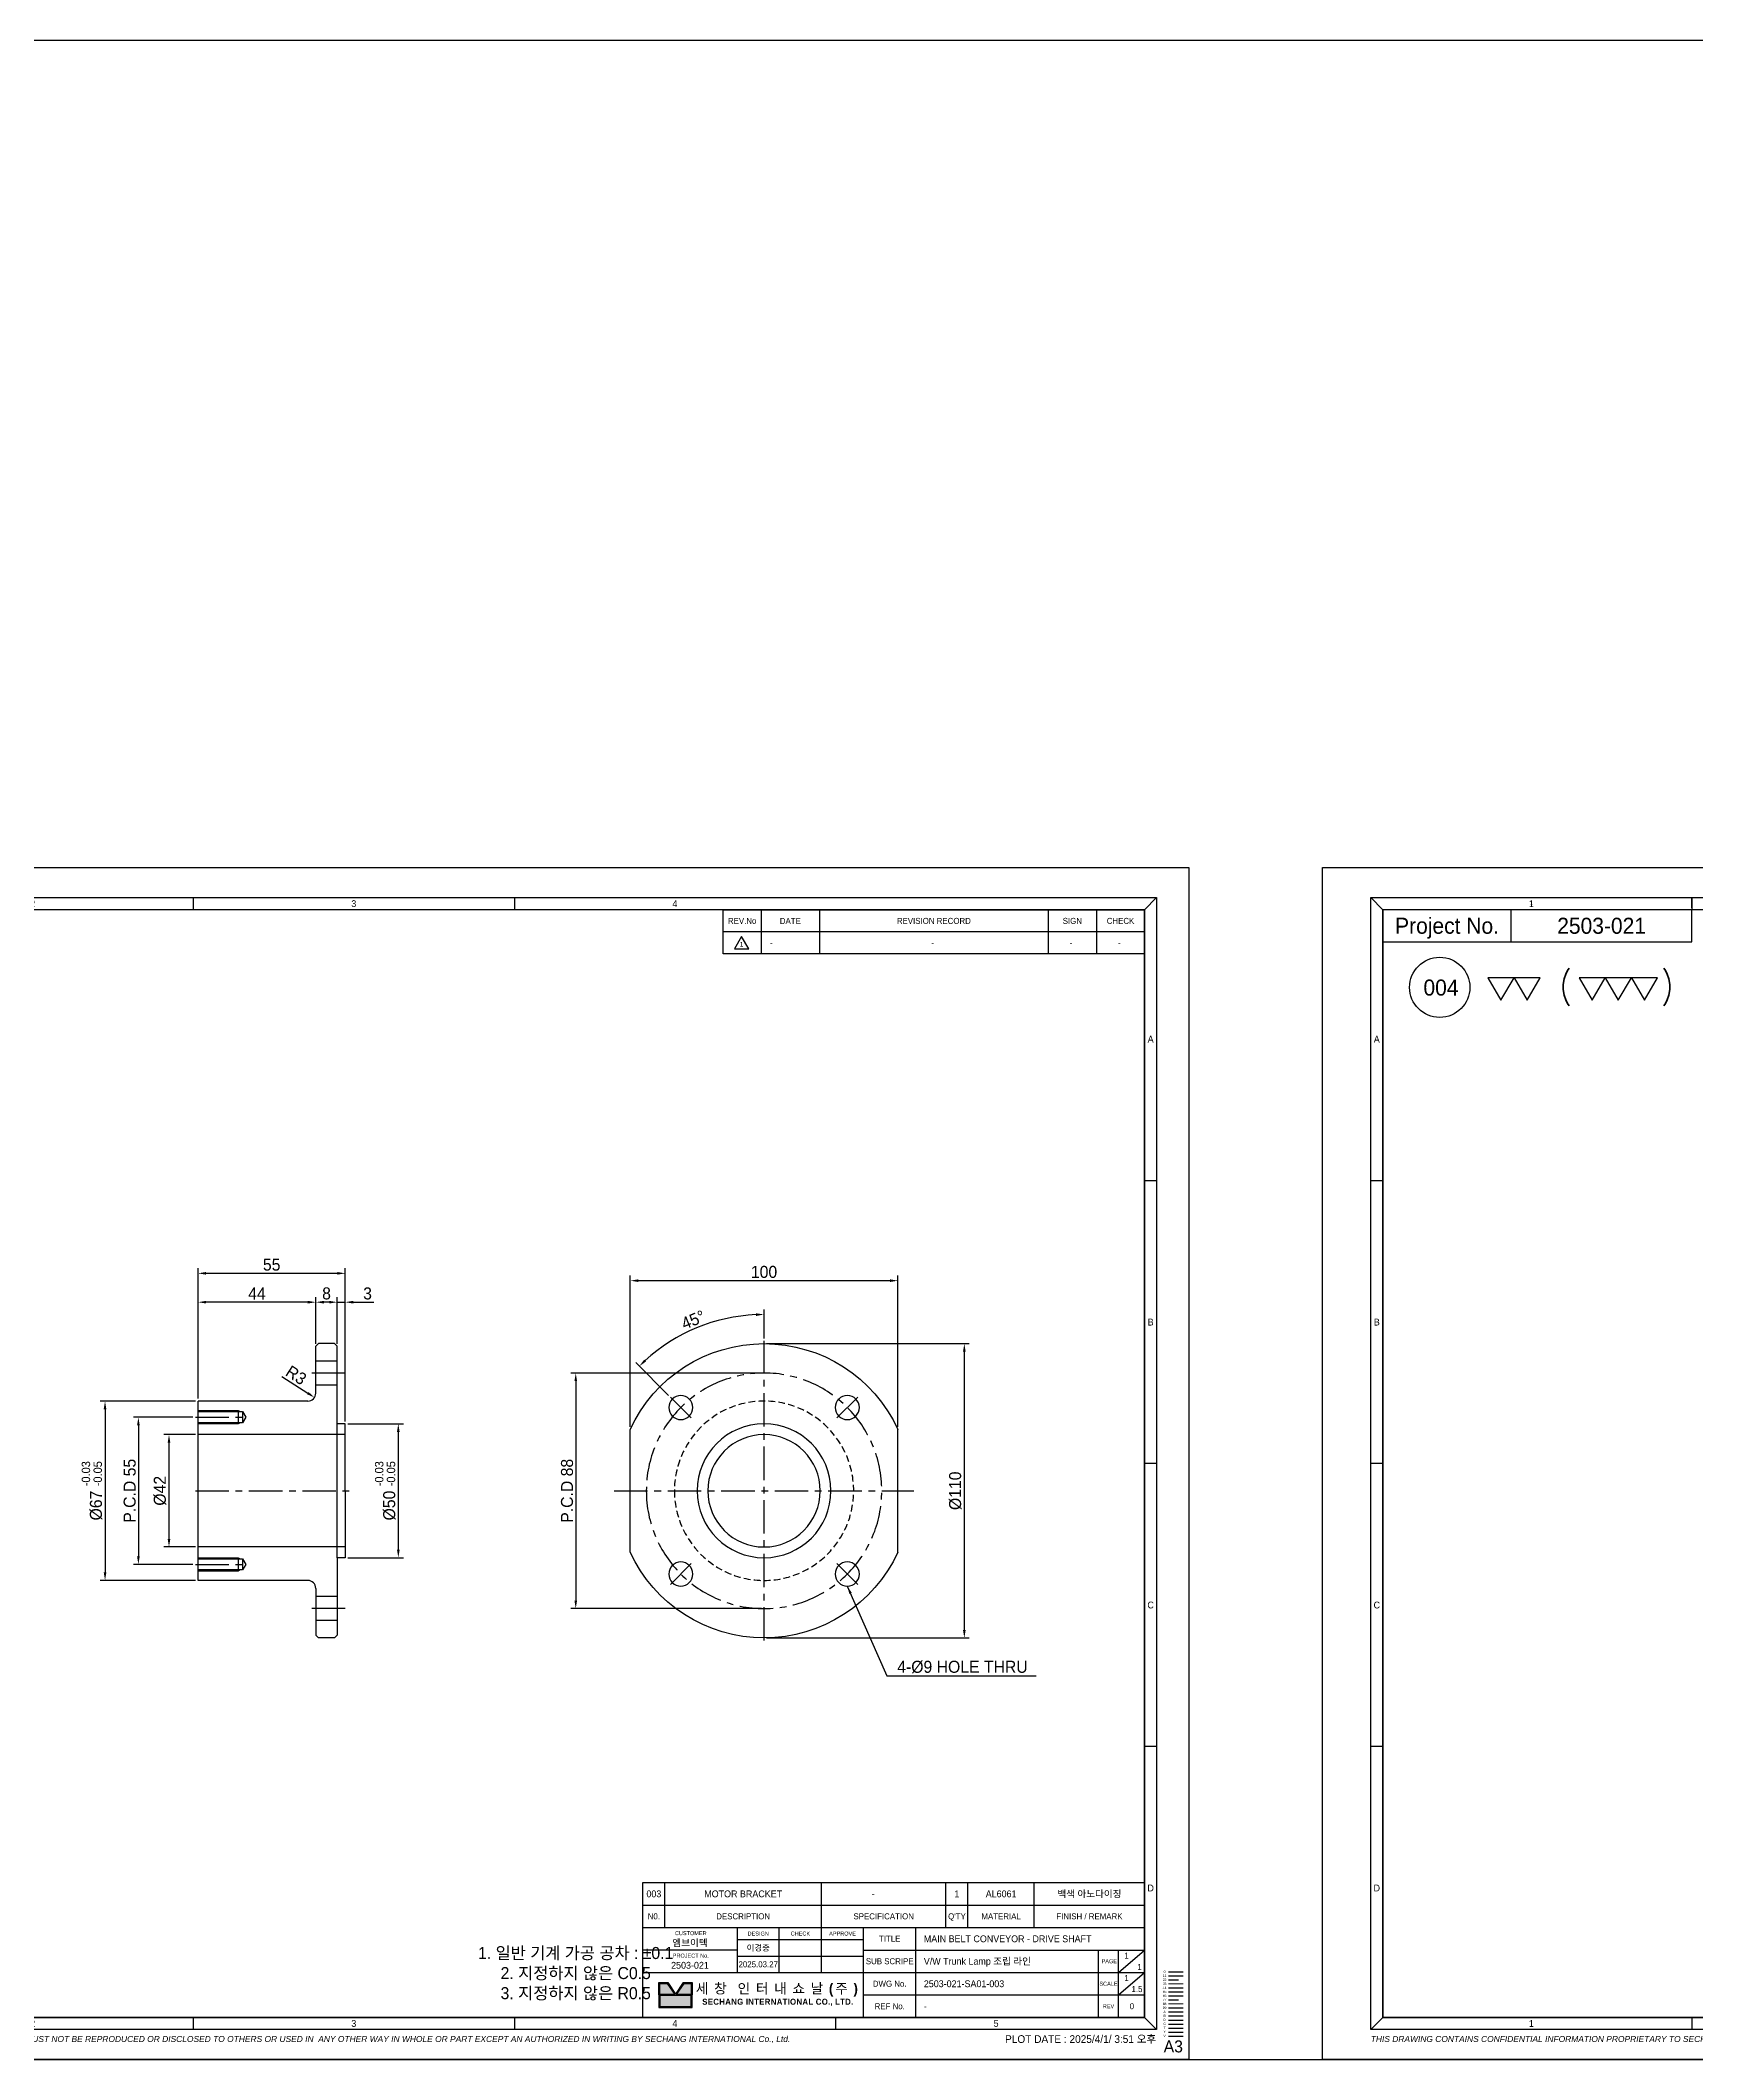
# Model space of a CAD drawing. Header units: inches. Extents: x 0 to 23821, y 0 to 11279.
# Drawn here: x 17941 to 18560, y 0 to 755 of the extents above; entities that cross this region are included whole.
import ezdxf
from ezdxf.enums import TextEntityAlignment as Align

# ---------------------------------------------------------------- set-up
doc = ezdxf.new("R2010")
doc.units = ezdxf.units.IN
doc.header["$LTSCALE"] = 10
doc.header["$MEASUREMENT"] = 0
for name, pattern in [('CENTER', [2, 1.25, -0.25, 0.25, -0.25]), ('HIDDEN', [0.375, 0.25, -0.125]), ('PHANTOM', [2.5, 1.25, -0.25, 0.25, -0.25, 0.25, -0.25])]:
    doc.linetypes.add(name, pattern=pattern)
doc.layers.get('Defpoints').update_dxf_attribs({"color": 8})
for name, color, linetype in [('11', 1, 'CENTER'), ('22', 2, 'HIDDEN'), ('44', 4, 'Continuous'), ('55', 5, 'Continuous'), ('66', 6, 'PHANTOM'), ('77', 40, 'HIDDEN'), ('99', 181, 'Continuous'), ('A', 8, 'Continuous'), ('B', 123, 'Continuous'), ('D', 3, 'Continuous'), ('G', 231, 'Continuous'), ('T', 3, 'Continuous'), ('V', 1, 'Continuous'), ('Y', 60, 'Continuous')]:
    doc.layers.add(name, color=color, linetype=linetype)
doc.layers.add('33', color=3, linetype='PHANTOM', lineweight=9)
doc.layers.add('88', color=35, linetype='Continuous', lineweight=5)
doc.styles.add('ROMANS', font='romans.shx', dxfattribs={"width": 0.9, "bigfont": 'whgtxt.shx'})
doc.styles.add('SCI', font='')
doc.styles.get('SCI').set_extended_font_data('Gulim')
doc.dimstyles.new('SCH', dxfattribs={"dimtxt": 2.5, "dimasz": 2, "dimexe": 1.25, "dimexo": 0.625, "dimtad": 1, "dimdec": 8, "dimtxsty": 'SCI', "dimcen": 2.5, "dimclrd": 4, "dimclre": 4, "dimclrt": 7, "dimadec": 8, "dimazin": 2, "dimtfac": 1, "dimtdec": 8, "dimtmove": 0, "dimatfit": 3, "dimfxl": 1, "dimarcsym": 0})
doc.dimstyles.new('SCH$0', dxfattribs={"dimtxt": 2.5, "dimasz": 2, "dimexe": 1.25, "dimexo": 0.625, "dimtad": 1, "dimdec": 3, "dimtxsty": 'SCI', "dimcen": 2.5, "dimclrd": 4, "dimclre": 4, "dimclrt": 7, "dimadec": 8, "dimazin": 2, "dimtfac": 1, "dimtdec": 3, "dimtmove": 0, "dimatfit": 3, "dimfxl": 1, "dimarcsym": 0})

# ---------------------------------------------------------------- blocks, each defined once
blk = doc.blocks.new('A$Cfa839af8')
for p, q in [((-33.5, 11), (-33.5, 52)), ((-33.5, 52), (33.5, 52)), ((-29.57, 35.4), (-29.57, 52)), ((-25.43, 52), (-25.43, 35.4)), ((-21, -3), (-21, 52)), ((21, -3), (21, 52)), ((25.43, 35.4), (25.43, 52)), ((29.57, 52), (29.57, 35.4)), ((33.5, 11), (33.5, 52)), ((-25, 37), (-30, 37)), ((-27.5, 34.21), (-29.57, 35.4)), ((-25.43, 35.4), (-29.57, 35.4)), ((-25.43, 35.4), (-27.5, 34.21)), ((30, 37), (25, 37)), ((27.5, 34.21), (25.43, 35.4)), ((29.57, 35.4), (25.43, 35.4)), ((29.57, 35.4), (27.5, 34.21)), ((-54, 8), (-55, 7)), ((-36.5, 8), (-54, 8)), ((-48.5, 0), (-48.5, 8)), ((-39.5, 0), (-39.5, 8)), ((36.5, 8), (54, 8)), ((39.5, 0), (39.5, 8)), ((48.5, 0), (48.5, 8)), ((54, 8), (55, 7)), ((-55, 1), (-55, 7)), ((-55, 1), (-54, 0)), ((-25, 0), (-54, 0)), ((-25, -3), (-25, 0)), ((25, 0), (54, 0)), ((25, -3), (25, 0)), ((55, 1), (54, 0)), ((55, 1), (55, 7)), ((0, -3), (-25, -3)), ((0, -3), (25, -3))]:
    blk.add_line(p, q)
for centre, start, end in [((-36.5, 11), 270, 0), ((36.5, 11), 180, 270)]:
    blk.add_arc(centre, 3, start, end)
at = {"layer": '11'}
for p, q in [((-27.5, 53), (-27.5, 33.21)), ((0, 53), (0, -6)), ((27.5, 53), (27.5, 33.21)), ((-44, -3), (-44, 11)), ((44, -3), (44, 11))]:
    blk.add_line(p, q, dxfattribs=at)
at = {"layer": 'Defpoints'}
blk.add_line((-25, 0), (25, 0), dxfattribs=at)
at = {"layer": 'T'}
for p, q in [((-30, 37), (-30, 52)), ((-25, 52), (-25, 37)), ((25, 37), (25, 52)), ((30, 52), (30, 37)), ((-29.57, 36.25), (-30, 37)), ((-25, 37), (-25.43, 36.25)), ((25.43, 36.25), (25, 37)), ((30, 37), (29.57, 36.25))]:
    blk.add_line(p, q, dxfattribs=at)
blk = doc.blocks.new('A$C5ceba6d1')
for p, q in [((-22.91, 50), (22.91, 50)), ((-22.91, -50), (22.91, -50))]:
    blk.add_line(p, q)
for centre, radius in [((-31.11, 31.11), 4.5), ((31.11, 31.11), 4.5), ((0, 0), 25), ((0, 0), 21), ((-31.11, -31.11), 4.5), ((31.11, -31.11), 4.5)]:
    blk.add_circle(centre, radius)
for start, end in [(114.61998, 245.38002), (294.61998, 65.38002)]:
    blk.add_arc((0, 0), 55, start, end)
at = {"layer": '11'}
for p, q in [((0, -56), (0, 56)), ((-27.22, 27.22), (-35, 35)), ((27.22, 27.22), (35, 35)), ((-56, 0), (56, 0)), ((-27.22, -27.22), (-35, -35)), ((27.22, -27.22), (35, -35))]:
    blk.add_line(p, q, dxfattribs=at)
blk.add_circle((0, 0), 44, dxfattribs=at)
at = {"layer": '22'}
blk.add_circle((0, 0), 33.5, dxfattribs=at)
blk = doc.blocks.new('A$C5b8731fd')
for p, q in [((0, 0), (-2.25, -3.9)), ((2.25, -3.9), (0, 0)), ((-2.25, -3.9), (2.25, -3.9))]:
    blk.add_line(p, q)
blk = doc.blocks.new('SECHANG REV')
at = {"color": 7}
blk.add_line((-52.5, 0), (-52.5, 5.5), dxfattribs=at)
at = {"color": 3}
for p, q in [((-43, 5.5), (-43, 0)), ((-28.5, 5.5), (-28.5, 0)), ((28.5, 5.5), (28.5, 0)), ((40.5, 5.5), (40.5, 0)), ((52.5, 5.5), (52.5, 0))]:
    blk.add_line(p, q, dxfattribs=at)
blk.add_line((52.5, 0), (-52.5, 0))
blk = doc.blocks.new('A$C0ce16c84')
at = {"color": 3}
blk.add_line((0, 0), (105, 0), dxfattribs=at)
blk.add_blockref('SECHANG REV', (52.5, -5.5))
at = {"char_height": 1.5, "attachment_point": 5, "style": 'SCI'}
for s, insert, width in [('REV.No', (4.75, -2.8), 9.5), ('DATE', (16.75, -2.8), 14.5), ('REVISION RECORD', (52.5, -2.8), 57), ('SIGN', (87, -2.8), 12), ('CHECK', (99, -2.8), 12)]:
    blk.add_mtext(s, dxfattribs=dict(at, insert=insert, width=width))
blk = doc.blocks.new('A$C82e70aa9')
h = blk.add_hatch(color=5)
h.dxf.hatch_style = 1
h.paths.add_polyline_path([(290.08, -278.01), (288.21, -278.01), (288.21, -280.8), (291.94, -280.8)])
h.paths.add_polyline_path([(296.06, -278.01), (294.19, -278.01), (292.33, -280.8), (296.06, -280.8)])
h.paths.add_polyline_path([(296.06, -281), (288.21, -281), (288.21, -283.79), (296.06, -283.79)])
at = {"color": 2}
for p, q in [((12, -7.5), (15, -10.5)), ((92, -7.5), (92, -10.5)), ((92, -10), (92, -7.5)), ((172, -7.5), (172, -10.5)), ((252, -7.5), (252, -10.5)), ((412, -7.5), (409, -10.5)), ((15, -286.5), (12, -289.5)), ((92, -286.5), (92, -289.5)), ((172, -286.5), (172, -289.5)), ((252, -286.5), (252, -289.5)), ((332, -286.5), (332, -289.5)), ((409, -286.5), (412, -289.5))]:
    blk.add_line(p, q, dxfattribs=at)
at = {"color": 40}
for p, q in [((47, -18.5), (47, -10.5)), ((92, -18.5), (92, -10.5))]:
    blk.add_line(p, q, dxfattribs=at)
at = {"color": 3}
blk.add_line((304, -10.5), (409, -10.5), dxfattribs=at)
for p, q in [((12, -78), (15, -78)), ((409, -78), (412, -78)), ((15, -148.5), (12, -148.5)), ((412, -148.5), (409, -148.5)), ((15, -219), (12, -219)), ((412, -219), (409, -219)), ((284, -252.9), (409, -252.9)), ((284, -286.5), (284, -252.9)), ((409, -252.9), (409, -286.5)), ((284, -258.5), (409, -258.5)), ((284, -264.1), (409, -264.1)), ((307.5, -264.1), (307.5, -275.3)), ((318, -275.3), (318, -264.1)), ((328.5, -275.3), (328.5, -264.1)), ((339, -286.5), (339, -264.1)), ((307.5, -267.1), (339, -267.1)), ((397.5, -286.5), (397.5, -269.7)), ((402.5, -275.3), (409, -269.7)), ((402.5, -286.5), (402.5, -269.7)), ((284, -275.3), (409, -275.3)), ((402.5, -280.9), (409, -275.3)), ((414.97, -275.13), (418.57, -275.13)), ((288, -280.9), (288, -277.8)), ((288, -277.8), (290.19, -277.8)), ((288, -280.9), (288, -284)), ((288.21, -280.8), (288.21, -278.01)), ((288.21, -278.01), (290.08, -278.01)), ((291.94, -280.8), (288.21, -280.8)), ((296.06, -281), (288.21, -281)), ((288.21, -281), (288.21, -283.79)), ((290.08, -278.01), (291.94, -280.8)), ((290.19, -277.8), (292.13, -280.71)), ((294.08, -277.8), (292.13, -280.71)), ((294.19, -278.01), (292.33, -280.8)), ((296.06, -280.8), (292.33, -280.8)), ((294.08, -277.8), (296.27, -277.8)), ((294.19, -278.01), (296.06, -278.01)), ((296.06, -278.01), (296.06, -280.8)), ((296.06, -283.79), (296.06, -281)), ((296.27, -277.8), (296.27, -280.9)), ((296.27, -284), (296.27, -280.9)), ((284, -286.5), (409, -286.5)), ((288, -284), (296.27, -284)), ((288.21, -283.79), (296.06, -283.79))]:
    blk.add_line(p, q)
at = {"color": 1}
blk.add_lwpolyline([(0, 0), (420, 0), (420, -297), (0, -297)], close=True, dxfattribs=at)
at = {"color": 2}
blk.add_lwpolyline([(12, -7.5), (412, -7.5), (412, -289.5), (12, -289.5)], close=True, dxfattribs=at)
at = {"const_width": 0.4}
blk.add_lwpolyline([(15, -10.5), (409, -10.5), (409, -286.5), (15, -286.5)], close=True, dxfattribs=at)
at = {"color": 40}
blk.add_lwpolyline([(15, -18.5), (92, -18.5)], dxfattribs=at)
blk.add_circle((29.18, -29.85), 7.5)
at = {"layer": '11'}
blk.add_line((414.97, -276.13), (418.57, -276.13), dxfattribs=at)
at = {"layer": '22'}
blk.add_line((414.97, -277.13), (418.57, -277.13), dxfattribs=at)
at = {"layer": '33'}
blk.add_line((414.97, -278.13), (418.57, -278.13), dxfattribs=at)
at = {"layer": '44'}
blk.add_line((414.97, -279.13), (418.57, -279.13), dxfattribs=at)
at = {"layer": '55'}
blk.add_line((414.97, -280.13), (418.57, -280.13), dxfattribs=at)
at = {"layer": '66'}
blk.add_line((414.97, -281.13), (418.57, -281.13), dxfattribs=at)
at = {"layer": '77'}
blk.add_line((414.97, -282.13), (418.57, -282.13), dxfattribs=at)
at = {"layer": '88'}
blk.add_line((414.97, -283.13), (418.57, -283.13), dxfattribs=at)
at = {"layer": '99'}
blk.add_line((414.97, -284.13), (418.57, -284.13), dxfattribs=at)
at = {"layer": 'A'}
blk.add_line((414.97, -285.13), (418.57, -285.13), dxfattribs=at)
at = {"layer": 'B'}
blk.add_line((414.97, -286.13), (418.57, -286.13), dxfattribs=at)
at = {"layer": 'D'}
for p, q in [((289.5, -258.5), (289.5, -252.9)), ((328.5, -258.5), (328.5, -252.9)), ((359.5, -258.5), (359.5, -252.9)), ((365, -258.5), (365, -252.9)), ((381.5, -258.5), (381.5, -252.9)), ((289.5, -264.1), (289.5, -258.5)), ((328.5, -264.1), (328.5, -258.5)), ((359.5, -264.1), (359.5, -258.5)), ((365, -264.1), (365, -258.5)), ((381.5, -264.1), (381.5, -258.5)), ((352, -286.5), (352, -264.1)), ((307.5, -269.7), (284, -269.7)), ((307.5, -271.2), (339, -271.2)), ((339, -269.7), (409, -269.7)), ((339, -280.9), (409, -280.9)), ((414.97, -287.13), (418.57, -287.13))]:
    blk.add_line(p, q, dxfattribs=at)
at = {"layer": 'G'}
blk.add_line((414.97, -288.13), (418.57, -288.13), dxfattribs=at)
at = {"layer": 'T'}
blk.add_line((414.97, -289.13), (418.57, -289.13), dxfattribs=at)
at = {"layer": 'V'}
blk.add_line((414.97, -291.13), (418.57, -291.13), dxfattribs=at)
at = {"layer": 'Y'}
blk.add_line((414.97, -290.13), (418.57, -290.13), dxfattribs=at)
at = {"color": 2, "style": 'SCI'}
blk.add_text('1', height=1, dxfattribs=at).set_placement((52, -8.75), align=Align.MIDDLE_CENTER)
at = {"style": 'SCI'}
for s, height, p in [('Project No.', 4, (31, -14.5)), ('N0.', 1.5, (286.75, -261.3)), ('DESCRIPTION', 1.5, (309, -261.3)), ('SPECIFICATION', 1.5, (344, -261.3)), ("Q'TY", 1.5, (362.25, -261.3)), ('MATERIAL', 1.5, (373.25, -261.3)), ('FINISH / REMARK', 1.5, (395.25, -261.3)), ('이경중', 1.5, (312.75, -269.15)), ('0', 0.6, (413.97, -275.09))]:
    blk.add_text(s, height=height, dxfattribs=at).set_placement(p, align=Align.MIDDLE_CENTER)
at = {"linetype": 'Continuous', "style": 'SCI'}
blk.add_text('PLOT DATE : 2025/4/1/ 3:51 오후', height=1.92, dxfattribs=at).set_placement((411.86, -292.84), align=Align.RIGHT)
at = {"color": 2, "style": 'SCI'}
blk.add_text('A3', height=3, dxfattribs=at).set_placement((418.55, -296.11), align=Align.BOTTOM_RIGHT)
at = {"color": 2, "attachment_point": 5, "style": 'SCI'}
for s, insert, char_height, width in [('1', (52, -9), 1.7, 80), ('2', (132, -9), 1.7, 80), ('3', (212, -9), 1.7, 80), ('4', (292, -9), 1.7, 80), ('A', (13.5, -42.75), 1.7, 3), ('A', (410.5, -42.75), 1.7, 3), ('B', (13.5, -113.25), 1.7, 3), ('B', (410.5, -113.25), 1.7, 3), ('C', (13.5, -183.75), 1.7, 3), ('C', (410.5, -183.75), 1.7, 3), ('D', (13.5, -254.25), 1.7, 3), ('D', (410.5, -254.25), 1.7, 3), ('1. 일반 기계 가공 공차 : ±0.1\\P2. 지정하지 않은 C0.5\\P3. 지정하지 않은 R0.5', (267.28, -275.6), 3, 83.5818), ('1', (52, -288), 1.7, 80), ('2', (132, -288), 1.7, 80), ('3', (212, -288), 1.7, 80), ('4', (292, -288), 1.7, 80), ('5', (372, -288), 1.7, 80)]:
    blk.add_mtext(s, dxfattribs=dict(at, insert=insert, char_height=char_height, width=width))
at = {"style": 'SCI'}
for s, insert, char_height, width, attachment_point in [(' CUSTOMER', (295.75, -265.5), 1, 23.5, 5), ('DESIGN', (312.75, -265.6), 1, 10.5, 5), ('CHECK', (323.25, -265.6), 1, 10.5, 5), ('APPROVE', (333.75, -265.6), 1, 10.5, 5), ('TITLE', (345.5, -266.9), 1.5, 13, 5), (' PROJECT No.', (295.75, -271.1), 1, 23.5, 5), ('\\pi1.42726;1', (402.5, -271.1), 1.5, 3.25, 4), ('SUB SCRIPE', (345.5, -272.5), 1.5, 13, 5), (' PAGE', (400, -272.5), 1, 5, 5), ('\\pi1.42726;1', (402.5, -276.7), 1.5, 3.25, 4), ('\\pi1.42726;1', (405.75, -273.9), 1.5, 3.25, 4), ('{\\fGulim|b1|i0|c129|p50;\\T1.45;세창 인터내쇼날(주)}', (317.63, -279.65), 2.5, 38.7333, 5), ('DWG No.', (345.5, -278.1), 1.5, 13, 5), ('SCALE', (400, -278.1), 1, 5, 5), ('{\\fGulim|b1|i0|c129|p50;\\T1.05;SECHANG INTERNATIONAL CO., LTD.}', (317.63, -282.75), 1.5, 38.7333, 5), ('REF No.', (345.5, -283.7), 1.5, 13, 5), ('REV', (400, -283.7), 1, 5, 5)]:
    blk.add_mtext(s, dxfattribs=dict(at, insert=insert, char_height=char_height, width=width, attachment_point=attachment_point))
at = {"color": 3, "insert": (12, -292), "char_height": 1.5, "width": 400.0238, "attachment_point": 4, "style": 'SCI'}
blk.add_mtext('{\\fArial|b0|i1|c0|p34;THIS DRAWING CONTAINS CONFIDENTIAL INFORMATION PROPRIETARY TO SECHANG INTERNATIONAL Co., Ltd.   IT MUST NOT BE REPRODUCED OR DISCLOSED TO OTHERS OR USED IN  ANY OTHER WAY IN WHOLE OR PART EXCEPT AN AUTHORIZED IN WRITING BY SECHANG INTERNATIONAL Co., Ltd.  }', dxfattribs=at)
at = {"layer": '11', "style": 'SCI'}
blk.add_text('11', height=0.6, dxfattribs=at).set_placement((413.97, -276.09), align=Align.MIDDLE_CENTER)
at = {"layer": '22', "style": 'SCI'}
blk.add_text('22', height=0.6, dxfattribs=at).set_placement((413.97, -277.09), align=Align.MIDDLE_CENTER)
at = {"layer": '33', "style": 'SCI'}
blk.add_text('33', height=0.6, dxfattribs=at).set_placement((413.97, -278.09), align=Align.MIDDLE_CENTER)
at = {"layer": '44', "style": 'SCI'}
blk.add_text('44', height=0.6, dxfattribs=at).set_placement((413.97, -279.09), align=Align.MIDDLE_CENTER)
at = {"layer": '55', "style": 'SCI'}
blk.add_text('55', height=0.6, dxfattribs=at).set_placement((413.97, -280.09), align=Align.MIDDLE_CENTER)
at = {"layer": '66', "style": 'SCI'}
blk.add_text('66', height=0.6, dxfattribs=at).set_placement((413.97, -281.09), align=Align.MIDDLE_CENTER)
at = {"layer": '77', "style": 'SCI'}
blk.add_text('77', height=0.6, dxfattribs=at).set_placement((413.97, -282.09), align=Align.MIDDLE_CENTER)
at = {"layer": '88', "style": 'SCI'}
blk.add_text('88', height=0.6, dxfattribs=at).set_placement((413.97, -283.09), align=Align.MIDDLE_CENTER)
at = {"layer": '99', "style": 'SCI'}
blk.add_text('99', height=0.6, dxfattribs=at).set_placement((413.97, -284.09), align=Align.MIDDLE_CENTER)
at = {"layer": 'A', "style": 'SCI'}
blk.add_text('A', height=0.6, dxfattribs=at).set_placement((413.97, -285.09), align=Align.MIDDLE_CENTER)
at = {"layer": 'B', "style": 'SCI'}
blk.add_text('B', height=0.6, dxfattribs=at).set_placement((413.97, -286.09), align=Align.MIDDLE_CENTER)
at = {"layer": 'D', "style": 'SCI'}
blk.add_text('D', height=0.6, dxfattribs=at).set_placement((413.97, -287.09), align=Align.MIDDLE_CENTER)
at = {"layer": 'G', "style": 'SCI'}
blk.add_text('G', height=0.6, dxfattribs=at).set_placement((413.97, -288.09), align=Align.MIDDLE_CENTER)
at = {"layer": 'T', "style": 'SCI'}
blk.add_text('T', height=0.6, dxfattribs=at).set_placement((413.97, -289.09), align=Align.MIDDLE_CENTER)
at = {"layer": 'V', "style": 'SCI'}
blk.add_text('V', height=0.6, dxfattribs=at).set_placement((413.97, -291.09), align=Align.MIDDLE_CENTER)
at = {"layer": 'Y', "style": 'SCI'}
blk.add_text('Y', height=0.6, dxfattribs=at).set_placement((413.97, -290.09), align=Align.MIDDLE_CENTER)
blk = doc.blocks.new('*D517')
at = {"color": 4, "lineweight": -2, "transparency": 16777216}
for p, q in [((17998.88, 233.58), (17987.08, 233.58)), ((17988.96, 194.58), (17988.96, 230.58)), ((17998.88, 191.58), (17987.08, 191.58))]:
    blk.add_line(p, q, dxfattribs=at)
at = {"color": 4, "transparency": 16777216}
for points in [[(17988.46, 230.58), (17989.46, 230.58), (17988.96, 233.58)], [(17988.46, 194.58), (17989.46, 194.58), (17988.96, 191.58)]]:
    blk.add_solid(points, dxfattribs=at)
at = {"layer": 'Defpoints', "color": 0, "transparency": 16777216}
for p in [(17988.96, 233.58), (17999.82, 233.58), (17999.82, 191.58)]:
    blk.add_point(p, dxfattribs=at)
at = {"color": 7, "transparency": 16777216, "insert": (17985.6, 212.58), "char_height": 4.5, "attachment_point": 5, "rotation": 90, "style": 'SCI'}
blk.add_mtext('%%C42', dxfattribs=at)
blk = doc.blocks.new('*D518')
at = {"color": 4, "lineweight": -2, "transparency": 16777216}
for p, q in [((17997.88, 240.08), (17975.64, 240.08)), ((17977.52, 237.08), (17977.52, 188.08)), ((17997.88, 185.08), (17975.64, 185.08))]:
    blk.add_line(p, q, dxfattribs=at)
at = {"color": 4, "transparency": 16777216}
for points in [[(17977.02, 237.08), (17978.02, 237.08), (17977.52, 240.08)], [(17977.02, 188.08), (17978.02, 188.08), (17977.52, 185.08)]]:
    blk.add_solid(points, dxfattribs=at)
at = {"layer": 'Defpoints', "color": 0, "transparency": 16777216}
for p in [(17998.82, 240.08), (17977.52, 185.08), (17998.82, 185.08)]:
    blk.add_point(p, dxfattribs=at)
at = {"color": 7, "transparency": 16777216, "insert": (17974.28, 212.58), "char_height": 4.5, "attachment_point": 5, "rotation": 90, "style": 'SCI'}
blk.add_mtext('P.C.D 55', dxfattribs=at)
blk = doc.blocks.new('*D519')
at = {"color": 4, "lineweight": -2, "transparency": 16777216}
for p, q in [((17998.88, 246.08), (17963.18, 246.08)), ((17965.06, 243.08), (17965.06, 182.08)), ((17998.88, 179.08), (17963.18, 179.08))]:
    blk.add_line(p, q, dxfattribs=at)
at = {"color": 4, "transparency": 16777216}
for points in [[(17964.56, 243.08), (17965.56, 243.08), (17965.06, 246.08)], [(17964.56, 182.08), (17965.56, 182.08), (17965.06, 179.08)]]:
    blk.add_solid(points, dxfattribs=at)
at = {"layer": 'Defpoints', "color": 0, "transparency": 16777216}
for p in [(17999.82, 246.08), (17965.06, 179.08), (17999.82, 179.08)]:
    blk.add_point(p, dxfattribs=at)
at = {"color": 7, "transparency": 16777216, "insert": (17960.2, 212.58), "char_height": 4.5, "attachment_point": 5, "rotation": 90, "style": 'SCI'}
blk.add_mtext('%%C67 {\\H0.7x;\\S-0.03^ -0.05;} ', dxfattribs=at)
blk = doc.blocks.new('*D520')
at = {"color": 4, "lineweight": -2, "transparency": 16777216}
for p, q in [((18055.75, 237.58), (18076.52, 237.58)), ((18074.64, 234.58), (18074.64, 190.58)), ((18055.75, 187.58), (18076.52, 187.58))]:
    blk.add_line(p, q, dxfattribs=at)
at = {"color": 4, "transparency": 16777216}
for points in [[(18074.14, 234.58), (18075.14, 234.58), (18074.64, 237.58)], [(18074.14, 190.58), (18075.14, 190.58), (18074.64, 187.58)]]:
    blk.add_solid(points, dxfattribs=at)
at = {"layer": 'Defpoints', "color": 0, "transparency": 16777216}
for p in [(18054.82, 237.58), (18054.82, 187.58), (18074.64, 187.58)]:
    blk.add_point(p, dxfattribs=at)
at = {"color": 7, "transparency": 16777216, "insert": (18069.78, 212.58), "char_height": 4.5, "attachment_point": 5, "rotation": 90, "style": 'SCI'}
blk.add_mtext('%%C50 {\\H0.7x;\\S-0.03^ -0.05;} ', dxfattribs=at)
blk = doc.blocks.new('*D521')
at = {"color": 4, "lineweight": -2, "transparency": 16777216}
for p, q in [((18048.82, 283.06), (18045.82, 283.06)), ((18051.82, 267.52), (18051.82, 284.94)), ((18051.82, 283.06), (18054.82, 283.06)), ((18054.82, 238.52), (18054.82, 284.94)), ((18057.82, 283.06), (18065.48, 283.06))]:
    blk.add_line(p, q, dxfattribs=at)
at = {"color": 4, "transparency": 16777216}
for points in [[(18048.82, 283.56), (18048.82, 282.56), (18051.82, 283.06)], [(18057.82, 283.56), (18057.82, 282.56), (18054.82, 283.06)]]:
    blk.add_solid(points, dxfattribs=at)
at = {"layer": 'Defpoints', "color": 0, "transparency": 16777216}
for p in [(18054.82, 283.06), (18051.82, 266.58), (18054.82, 237.58)]:
    blk.add_point(p, dxfattribs=at)
at = {"color": 7, "transparency": 16777216, "insert": (18063.15, 286.3), "char_height": 4.5, "attachment_point": 5, "style": 'SCI'}
blk.add_mtext('3', dxfattribs=at)
blk = doc.blocks.new('*D522')
at = {"color": 4, "lineweight": -2, "transparency": 16777216}
for p, q in [((18043.82, 267.52), (18043.82, 284.94)), ((18048.82, 283.06), (18046.82, 283.06)), ((18051.82, 267.52), (18051.82, 284.94))]:
    blk.add_line(p, q, dxfattribs=at)
at = {"color": 4, "transparency": 16777216}
for points in [[(18046.82, 283.56), (18046.82, 282.56), (18043.82, 283.06)], [(18048.82, 283.56), (18048.82, 282.56), (18051.82, 283.06)]]:
    blk.add_solid(points, dxfattribs=at)
at = {"layer": 'Defpoints', "color": 0, "transparency": 16777216}
for p in [(18043.82, 283.06), (18043.82, 266.58), (18051.82, 266.58)]:
    blk.add_point(p, dxfattribs=at)
at = {"color": 7, "transparency": 16777216, "insert": (18047.82, 286.3), "char_height": 4.5, "attachment_point": 5, "style": 'SCI'}
blk.add_mtext('8', dxfattribs=at)
blk = doc.blocks.new('*D523')
at = {"color": 4, "lineweight": -2, "transparency": 16777216}
for p, q in [((17999.82, 247.02), (17999.82, 284.94)), ((18040.82, 283.06), (18002.82, 283.06)), ((18043.82, 267.52), (18043.82, 284.94))]:
    blk.add_line(p, q, dxfattribs=at)
at = {"color": 4, "transparency": 16777216}
for points in [[(18002.82, 283.56), (18002.82, 282.56), (17999.82, 283.06)], [(18040.82, 283.56), (18040.82, 282.56), (18043.82, 283.06)]]:
    blk.add_solid(points, dxfattribs=at)
at = {"layer": 'Defpoints', "color": 0, "transparency": 16777216}
for p in [(17999.82, 283.06), (18043.82, 266.58), (17999.82, 246.08)]:
    blk.add_point(p, dxfattribs=at)
at = {"color": 7, "transparency": 16777216, "insert": (18021.82, 286.31), "char_height": 4.5, "attachment_point": 5, "style": 'SCI'}
blk.add_mtext('44', dxfattribs=at)
blk = doc.blocks.new('*D524')
at = {"color": 4, "lineweight": -2, "transparency": 16777216}
for p, q in [((17999.82, 247.02), (17999.82, 295.72)), ((18054.82, 238.52), (18054.82, 295.72)), ((18002.82, 293.85), (18051.82, 293.85))]:
    blk.add_line(p, q, dxfattribs=at)
at = {"color": 4, "transparency": 16777216}
for points in [[(18002.82, 294.35), (18002.82, 293.35), (17999.82, 293.85)], [(18051.82, 294.35), (18051.82, 293.35), (18054.82, 293.85)]]:
    blk.add_solid(points, dxfattribs=at)
at = {"layer": 'Defpoints', "color": 0, "transparency": 16777216}
for p in [(18054.82, 293.85), (17999.82, 246.08), (18054.82, 237.58)]:
    blk.add_point(p, dxfattribs=at)
at = {"color": 7, "transparency": 16777216, "insert": (18027.32, 297.09), "char_height": 4.5, "attachment_point": 5, "style": 'SCI'}
blk.add_mtext('55', dxfattribs=at)
blk = doc.blocks.new('*D525')
at = {"color": 4, "lineweight": -2, "transparency": 16777216}
blk.add_line((18031.12, 255.35), (18040.82, 249.08), dxfattribs=at)
at = {"color": 4, "transparency": 16777216}
blk.add_solid([(18041.09, 249.5), (18040.55, 248.66), (18043.34, 247.45)], dxfattribs=at)
at = {"layer": 'Defpoints', "color": 0, "transparency": 16777216}
for p in [(18040.82, 249.08), (18043.34, 247.45)]:
    blk.add_point(p, dxfattribs=at)
at = {"color": 7, "transparency": 16777216, "insert": (18036.47, 255.76), "char_height": 4.5, "attachment_point": 5, "rotation": 327.13687, "style": 'SCI'}
blk.add_mtext('R3', dxfattribs=at)
blk = doc.blocks.new('*D526')
at = {"color": 4, "lineweight": -2, "transparency": 16777216}
for p, q in [((18161.3, 236.43), (18161.3, 292.98)), ((18164.3, 291.11), (18258.3, 291.11)), ((18261.3, 236.43), (18261.3, 292.98))]:
    blk.add_line(p, q, dxfattribs=at)
at = {"color": 4, "transparency": 16777216}
for points in [[(18164.3, 291.61), (18164.3, 290.61), (18161.3, 291.11)], [(18258.3, 291.61), (18258.3, 290.61), (18261.3, 291.11)]]:
    blk.add_solid(points, dxfattribs=at)
at = {"layer": 'Defpoints', "color": 0, "transparency": 16777216}
for p in [(18261.3, 291.11), (18161.3, 235.49), (18261.3, 235.49)]:
    blk.add_point(p, dxfattribs=at)
at = {"color": 7, "transparency": 16777216, "insert": (18211.3, 294.36), "char_height": 4.5, "attachment_point": 5, "style": 'SCI'}
blk.add_mtext('100', dxfattribs=at)
blk = doc.blocks.new('*D527')
at = {"color": 4, "lineweight": -2, "transparency": 16777216}
for p, q in [((18212.24, 267.58), (18288, 267.58)), ((18286.13, 264.58), (18286.13, 160.58)), ((18212.24, 157.58), (18288, 157.58))]:
    blk.add_line(p, q, dxfattribs=at)
at = {"color": 4, "transparency": 16777216}
for points in [[(18285.63, 264.58), (18286.63, 264.58), (18286.13, 267.58)], [(18285.63, 160.58), (18286.63, 160.58), (18286.13, 157.58)]]:
    blk.add_solid(points, dxfattribs=at)
at = {"layer": 'Defpoints', "color": 0, "transparency": 16777216}
for p in [(18211.3, 267.58), (18211.3, 157.58), (18286.13, 157.58)]:
    blk.add_point(p, dxfattribs=at)
at = {"color": 7, "transparency": 16777216, "insert": (18282.77, 212.58), "char_height": 4.5, "attachment_point": 5, "rotation": 90, "style": 'SCI'}
blk.add_mtext('%%C110', dxfattribs=at)
blk = doc.blocks.new('*D528')
at = {"color": 4, "lineweight": -2, "transparency": 16777216}
for p, q in [((18210.36, 256.58), (18139.07, 256.58)), ((18140.94, 253.58), (18140.94, 171.58)), ((18210.36, 168.58), (18139.07, 168.58))]:
    blk.add_line(p, q, dxfattribs=at)
at = {"color": 4, "transparency": 16777216}
for points in [[(18140.44, 253.58), (18141.44, 253.58), (18140.94, 256.58)], [(18140.44, 171.58), (18141.44, 171.58), (18140.94, 168.58)]]:
    blk.add_solid(points, dxfattribs=at)
at = {"layer": 'Defpoints', "color": 0, "transparency": 16777216}
for p in [(18211.3, 256.58), (18140.94, 168.58), (18211.3, 168.58)]:
    blk.add_point(p, dxfattribs=at)
at = {"color": 7, "transparency": 16777216, "insert": (18137.7, 212.58), "char_height": 4.5, "attachment_point": 5, "rotation": 90, "style": 'SCI'}
blk.add_mtext('P.C.D 88', dxfattribs=at)
blk = doc.blocks.new('*D529')
at = {"color": 4, "lineweight": -2, "transparency": 16777216}
for p, q in [((18211.3, 269.52), (18211.3, 280.35)), ((18175.64, 248.25), (18163.38, 260.5))]:
    blk.add_line(p, q, dxfattribs=at)
blk.add_arc((18211.3, 212.58), 65.9, 92.60864, 132.39136, dxfattribs=at)
at = {"color": 4, "transparency": 16777216}
for points in [[(18208.29, 278.91), (18208.31, 277.91), (18211.3, 278.48)], [(18167.22, 260.89), (18166.53, 261.61), (18164.71, 259.18)]]:
    blk.add_solid(points, dxfattribs=at)
at = {"layer": 'Defpoints', "color": 0, "transparency": 16777216}
for p in [(18194.25, 276.23), (18211.3, 268.58), (18176.3, 247.58), (18184.08, 239.81), (18211.3, 156.58)]:
    blk.add_point(p, dxfattribs=at)
at = {"color": 7, "transparency": 16777216, "insert": (18184.84, 276.46), "char_height": 4.5, "attachment_point": 5, "rotation": 22.5, "style": 'SCI'}
blk.add_mtext('45°', dxfattribs=at)

msp = doc.modelspace()

# ---------------------------------------------------------------- linework, layer by layer
at = {"color": 40}
msp.add_line((18490.5, 417.75), (18490.5, 429.75), dxfattribs=at)
for points in [[(16750, 0), (19083.06955025, 0), (19083.06955025, 754.62693164), (16750, 754.62693164)], [(18486.65120866, 395.88376705), (18491.52620866, 404.32751473), (18481.77620866, 404.32751473)], [(18496.40120866, 395.88376705), (18501.27620866, 404.32751473), (18491.52620866, 404.32751473)], [(18520.75353554, 395.88376705), (18525.62853554, 404.32751473), (18515.87853554, 404.32751473)], [(18530.50353554, 395.88376705), (18535.37853554, 404.32751473), (18525.62853554, 404.32751473)], [(18540.25353554, 395.88376705), (18545.12853554, 404.32751473), (18535.37853554, 404.32751473)]]:
    msp.add_lwpolyline(points, close=True)
msp.add_lwpolyline([(18442.5, 417.75), (18558, 417.75)], dxfattribs=at)
at = {"layer": 'Defpoints'}
msp.add_line((18370, 0), (18420, 0), dxfattribs=at)

# ---------------------------------------------------------------- block references
for name, p, xscale, yscale, zscale in [('A$C82e70aa9', (17740, 445.5), 1.5, 1.5, 1.5), ('A$C82e70aa9', (18420, 445.5), 1.5, 1.5, 1.5), ('A$C0ce16c84', (18196, 429.75), 1.5, 1.5, 1.5), ('A$C5b8731fd', (18202.91355745, 419.74920017), 1.2, 1.2, 1.2)]:
    msp.add_blockref(name, p, dxfattribs=dict(xscale=xscale, yscale=yscale, zscale=zscale))
at = {"rotation": 90.00000000000001}
msp.add_blockref('A$Cfa839af8', (18051.81744073, 212.58177155), dxfattribs=at)
at = {"xscale": -1, "rotation": 270}
msp.add_blockref('A$C5ceba6d1', (18211.30217124, 212.58177155), dxfattribs=at)
at = {"layer": '44', "xscale": 1.5, "yscale": 1.5, "zscale": 1.5}
msp.add_blockref('SECHANG REV', (18274.75, 413.25), dxfattribs=at)

# ---------------------------------------------------------------- texts
at = {"style": 'SCI'}
for s, height, p in [('Project No.', 6, (18466.5, 423.75)), ('2503-021', 6, (18524.25, 423.75)), ('004', 6, (18464.23791243, 400.65068006)), ('003', 2.55, (18170.125, 61.95)), ('MOTOR BRACKET', 2.55, (18203.5, 61.95)), ('1', 2.55, (18283.375, 61.95)), ('AL6061', 2.55, (18299.875, 61.95)), ('백색 아노다이징', 2.55, (18332.875, 61.95)), ('엠브이텍', 2.55, (18183.625, 43.65536101)), ('2503-021', 2.55, (18183.625, 35.25536101)), ('2025.03.27', 2.25, (18209.125, 35.625)), ('1.5', 2.25, (18350.6443296, 26.34836259))]:
    msp.add_text(s, height=height, dxfattribs=at).set_placement(p, align=Align.MIDDLE_CENTER)
for height, p in [(2.25, (18213.52413449, 416.19896804)), (2.25, (18273.7942743, 416.175)), (2.25, (18325.5442743, 416.175)), (2.25, (18343.5442743, 416.175)), (2.55, (18251.51967377, 60.70216378))]:
    msp.add_text('-', height=height, dxfattribs=at).set_placement(p)
at = {"style": 'ROMANS', "width": 0.8}
for s, p in [('(', (18510.86716254, 401.51293217)), (')', (18548.75575684, 401.51293217))]:
    msp.add_text(s, height=9.23534903, dxfattribs=at).set_placement(p, align=Align.MIDDLE_CENTER)
at = {"style": 'SCI'}
for s, p in [('MAIN BELT CONVEYOR - DRIVE SHAFT', (18271, 45.15)), ('V/W Trunk Lamp 조립 라인', (18271, 36.75)), ('2503-021-SA01-003', (18271, 28.35)), ('-', (18271, 19.95))]:
    msp.add_text(s, height=2.55, dxfattribs=at).set_placement(p, align=Align.MIDDLE_LEFT)
for s, insert, char_height, width, attachment_point in [('{\\fGulim|b0|i0|c129|p50;1}', (18202.91355745, 416.82385608), 1.8, 5.4046342249, 5), ('\\pi4.18292;0', (18343.75, 19.95), 2.25, 9.75, 4)]:
    msp.add_mtext(s, dxfattribs=dict(at, insert=insert, char_height=char_height, width=width, attachment_point=attachment_point))
at = {"color": 7, "insert": (18261.06749948, 144.38639939), "char_height": 4.5, "attachment_point": 7, "style": 'SCI'}
msp.add_mtext('4-%%c9 HOLE THRU', dxfattribs=at)

# ---------------------------------------------------------------- dimensions: what is measured, and where the dimension line sits
for base, p1, p2, picture, middle in [((18054.81744073, 293.84570045), (17999.81744073, 246.08177155), (18054.81744073, 237.58177155), '*D524', (18027.31744073, 297.08712854)), ((18261.30217124, 291.10767145), (18161.30217124, 235.49465002), (18261.30217124, 235.49465002), '*D526', (18211.30217124, 294.35808756)), ((17999.81744073, 283.06023662), (18043.81744073, 266.58177155), (17999.81744073, 246.08177155), '*D523', (18021.81744073, 286.30765672)), ((18043.81744073, 283.06023662), (18051.81744073, 266.58177155), (18043.81744073, 266.58177155), '*D522', (18047.81744073, 286.30466072)), ((18054.81744073, 283.06023662), (18051.81744073, 266.58177155), (18054.81744073, 237.58177155), '*D521', (18063.15107922, 286.30466072))]:
    dim = msp.add_linear_dim(base=base, p1=p1, p2=p2, dimstyle='SCH$0', override={"dimscale": 1.5, "dimtxt": 3})
    dim.commit()
    dim.dimension.update_dxf_attribs({"geometry": picture, "text_midpoint": middle})
dim = msp.add_angular_dim_2l(base=(18194.2466798404, 276.2337319973), line1=((18211.3021712395, 156.5817715479), (18211.3021712395, 268.5817715479)), line2=((18184.0785601638, 239.8053826235), (18176.3003855708, 247.5835572166)), dimstyle='SCH', override={"dimscale": 1.5, "dimtxt": 3})
dim.commit()
dim.dimension.update_dxf_attribs({"geometry": '*D529', "text_midpoint": (18184.8416100362, 276.4632172729)})
for base, p1, p2, text, picture, middle in [((18286.12949464, 157.58177155), (18211.30217124, 267.58177155), (18211.30217124, 157.58177155), '%%C<>', '*D527', (18282.76822633, 212.58177155)), ((18140.94026591, 168.58177155), (18211.30217124, 256.58177155), (18211.30217124, 168.58177155), 'P.C.D <>', '*D528', (18137.69584181, 212.58177155)), ((17965.05747455, 179.08177155), (17999.81744073, 246.08177155), (17999.81744073, 179.08177155), '%%C<> {\\H0.7x;\\S-0.03^ -0.05;} ', '*D519', (17960.19750451, 212.58177155)), ((17977.51993901, 185.08177155), (17998.81744073, 240.08177155), (17998.81744073, 185.08177155), 'P.C.D <>', '*D518', (17974.27551491, 212.58177155)), ((18074.64367975, 187.58177155), (18054.81744073, 237.58177155), (18054.81744073, 187.58177155), '%%C<> {\\H0.7x;\\S-0.03^ -0.05;} ', '*D520', (18069.78370971, 212.58177155)), ((17988.95705533, 233.58177155), (17999.81744073, 191.58177155), (17999.81744073, 233.58177155), '%%C<>', '*D517', (17985.59578702, 212.58177155))]:
    dim = msp.add_linear_dim(base=base, p1=p1, p2=p2, angle=90, text=text, dimstyle='SCH$0', override={"dimscale": 1.5, "dimtxt": 3})
    dim.commit()
    dim.dimension.update_dxf_attribs({"geometry": picture, "text_midpoint": middle})
dim = msp.add_radius_dim(center=(18040.81744073, 249.08177155), mpoint=(18043.3373485, 247.45386958), dimstyle='SCH', override={"dimscale": 1.5, "dimtxt": 3})
dim.commit()
dim.dimension.update_dxf_attribs({"geometry": '*D525', "text_midpoint": (18034.709139, 253.02783519), "dimtype": 164})

# ---------------------------------------------------------------- leaders
at = {"annotation_type": 0, "has_hookline": 1, "hookline_direction": 0, "text_width": 51.89680426}
msp.add_leader([(18242.41486961, 176.96907318), (18257.12999948, 143.44889939), (18260.12999948, 143.44889939)], dimstyle='SCH', override={"dimscale": 1.5, "dimtxt": 3, "dimgap": 0.625, "dimtad": 1}, dxfattribs=at)

doc.saveas('drawing.dxf')
